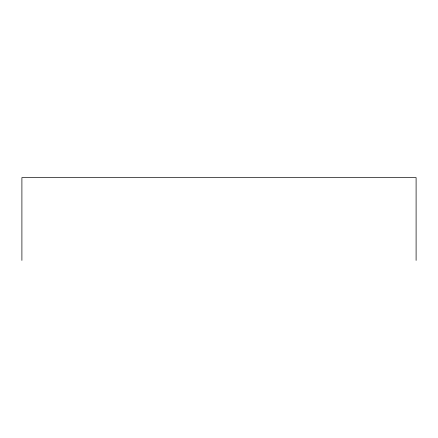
<?xml version="1.0" encoding="UTF-8"?>
<svg xmlns="http://www.w3.org/2000/svg" width="438" height="438" viewBox="0 0 438 438"><rect width="100%" height="100%" fill="white"/><g stroke="black" fill="none" stroke-linecap="round" stroke-linejoin="round"><path stroke-width="0.66" d="M416.1 260.402L416.1 177.598L21.9 177.598L21.9 260.402"/></g></svg>
